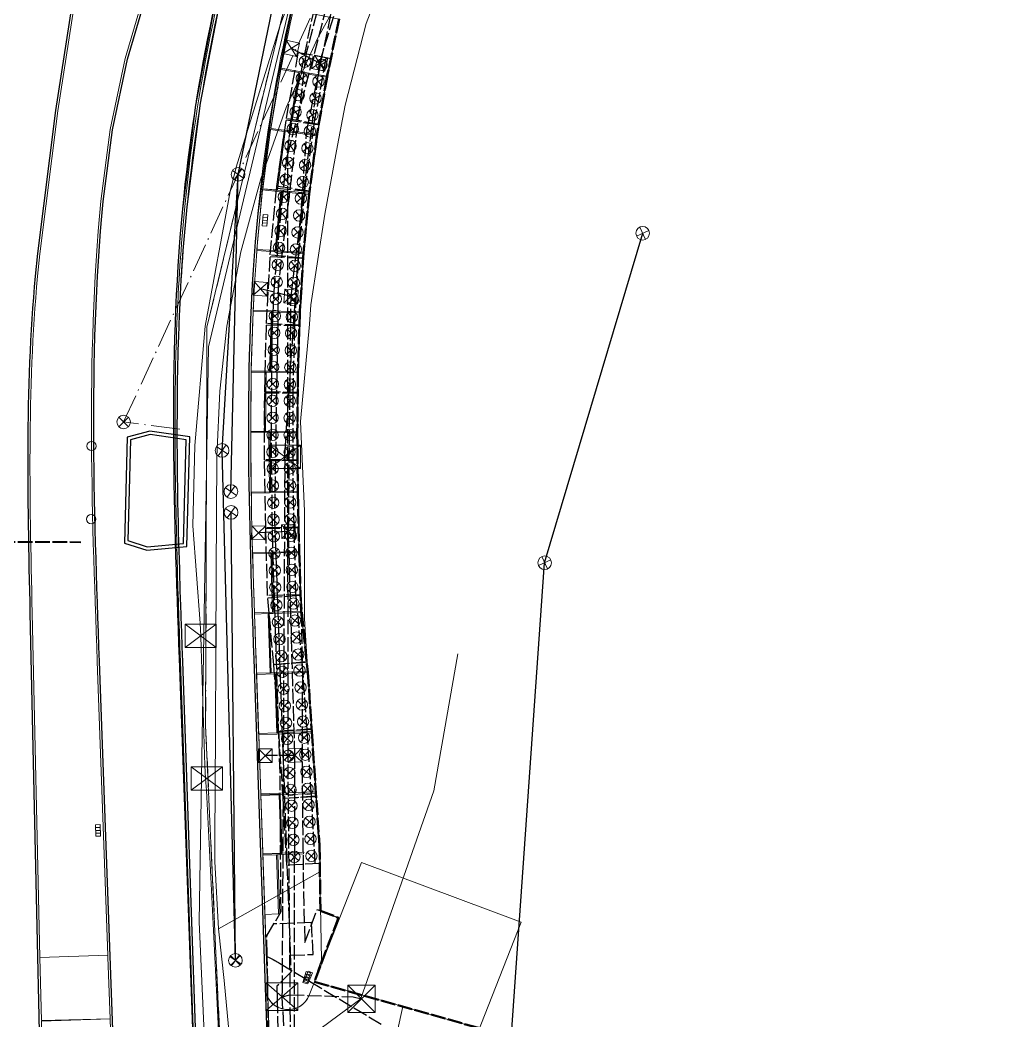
# Model space of a CAD drawing. Header units: metres. Extents: x 105014 to 106600, y 111320 to 118425.
# Drawn here: x 105410.3 to 105496.1, y 113299.2 to 113387.1 of the extents above; entities that cross this region are included whole.
import ezdxf

# ---------------------------------------------------------------- set-up
doc = ezdxf.new("R2010")
doc.units = ezdxf.units.M
doc.linetypes.add('DASHDOT', pattern=[3.556, 2.54, -0.508, 0, -0.508])
doc.linetypes.add('DASHED', pattern=[1.524, 1.27, -0.254])
for name, color, linetype, lineweight in [('00-BASE-LIMITE', 7, 'DASHED', 50), ('00-BASE-UE', 42, 'DASHED', 25), ('10-PAV-BOCACALLE', 9, 'CONTINUOUS', 13), ('10-PAV-CALZADA-BRT', 12, 'CONTINUOUS', 30), ('10-PAV-CALZADA-MIXTA', 8, 'CONTINUOUS', 30), ('10-PAV-SARDINEL', 252, 'CONTINUOUS', 13), ('20-EP-ZONA-DURA', 253, 'CONTINUOUS', 13), ('20-EP-ZONA-VERDE', 84, 'CONTINUOUS', 13), ('30-RED-ENEL-NODOS', 11, 'CONTINUOUS', 13), ('30-RED-ENEL-PROY', 1, 'DASHED', 25), ('30-RED-ETB-CAMARA', 151, 'CONTINUOUS', 13), ('30-RED-ETB-EXIST', 145, 'CONTINUOUS', 13), ('30-RED-ETB-PROY', 5, 'DASHED', 25), ('30-RED-MOVISTAR-PROY', 4, 'DASHED', 25), ('30-RED-VANTI-EXIST', 52, 'CONTINUOUS', 13), ('30-RED-VANTI-PROY', 2, 'DASHED', 25), ('30-RED-VANTI-RETIRO', 8, 'DASHDOT', 13), ('35-RH-ACUE-MATRIZ-PJ', 150, 'DASHED', 40), ('35-RH-ACUE-MENOR-EXIST', 151, 'CONTINUOUS', 13), ('35-RH-ACUE-MENOR-PROY', 5, 'DASHED', 25), ('35-RH-ACUE-NODOS', 5, 'CONTINUOUS', 13), ('35-RH-ACUE-PJ-POZOS', 30, 'CONTINUOUS', 30), ('35-RH-PLUV-COLECTOR', 96, 'CONTINUOUS', 30), ('35-RH-PLUV-NODOS', 94, 'CONTINUOUS', 13), ('35-RH-PLUV-RETIRO', 8, 'DASHDOT', 13), ('35-RH-SUDS-ZONAS', 92, 'CONTINUOUS', 20), ('50-EST-MURO-EJE', 32, 'DASHED', 25), ('50-EST-PILOTE', 33, 'CONTINUOUS', 18), ('60-PREDIAL-LOTE', 42, 'CONTINUOUS', 13)]:
    doc.layers.add(name, color=color, linetype=linetype, lineweight=lineweight)

# ---------------------------------------------------------------- blocks, each defined once
blk = doc.blocks.new('CAM_ETB_T_14')
for p, q in [((-1.39, -1.22), (1.39, 1.22)), ((-1.39, 1.22), (1.39, -1.22))]:
    blk.add_line(p, q)
blk.add_lwpolyline([(-1.39, -1.22), (1.39, -1.22), (1.39, 1.22), (-1.39, 1.22)], close=True)
blk = doc.blocks.new('CAM_ETB_T_13')
for p, q in [((-1.375, -1.025), (1.375, 1.025)), ((-1.375, 1.025), (1.375, -1.025))]:
    blk.add_line(p, q)
blk.add_lwpolyline([(-1.375, -1.025), (1.375, -1.025), (1.375, 1.025), (-1.375, 1.025)], close=True)
blk = doc.blocks.new('CAM_ETB_T_18A')
for p, q in [((-1.2, -1.2), (1.2, 1.2)), ((-1.2, 1.2), (1.2, -1.2))]:
    blk.add_line(p, q)
blk.add_lwpolyline([(-1.2, -1.2), (1.2, -1.2), (1.2, 1.2), (-1.2, 1.2)], close=True)
blk = doc.blocks.new('CAJA_ENEL')
for p, q in [((-0.6, -0.6), (0.6, 0.6)), ((-0.6, 0.6), (0.6, -0.6))]:
    blk.add_line(p, q)
blk.add_lwpolyline([(-0.6, -0.6), (0.6, -0.6), (0.6, 0.6), (-0.6, 0.6)], close=True)
blk = doc.blocks.new('NODO_ACUE')
blk.add_circle((0, 0), 0.4)
blk = doc.blocks.new('PILOTE')
for p, q in [((-0.35, -0.35), (0.35, 0.35)), ((-0.35, 0.35), (0.35, -0.35))]:
    blk.add_line(p, q)
blk.add_circle((0, 0), 0.5)
blk = doc.blocks.new('POZO_PLUV')
for p, q in [((-0.42, -0.42), (0.42, 0.42)), ((-0.42, 0.42), (0.42, -0.42))]:
    blk.add_line(p, q)
blk.add_circle((0, 0), 0.6)
blk = doc.blocks.new('SUMIDERO')
for p, q in [((-0.25, -0.2), (-0.25, 0.2)), ((0, -0.2), (0, 0.2)), ((0.25, -0.2), (0.25, 0.2))]:
    blk.add_line(p, q)
blk.add_lwpolyline([(-0.5, -0.2), (0.5, -0.2), (0.5, 0.2), (-0.5, 0.2)], close=True)

msp = doc.modelspace()

# ---------------------------------------------------------------- linework, layer by layer
at = {"layer": '00-BASE-LIMITE'}
msp.add_lwpolyline([(105438.3347, 113387.2307), (105437.2629, 113382.1365), (105436.3827, 113377.0045), (105435.6929, 113371.8445), (105435.1975, 113366.6517), (105434.8763, 113361.4349), (105434.7045, 113356.1671), (105434.6573, 113350.9199), (105434.7061, 113345.6757), (105434.8257, 113340.3879), (105434.9893, 113335.1105), (105435.5917, 113329.8287), (105435.9207, 113324.6131), (105436.6027, 113314.6123), (105436.6949, 113308.8569), (105438.2693, 113308.2389), (105436.1613, 113302.6059), (105450.6775, 113298.5287)], dxfattribs=at)
at = {"layer": '00-BASE-UE'}
msp.add_lwpolyline([(105438.3347, 113387.2307), (105437.2629, 113382.1365), (105436.3827, 113377.0045), (105435.6929, 113371.8445), (105435.1975, 113366.6517), (105434.8763, 113361.4349), (105434.7045, 113356.1671), (105434.6573, 113350.9199), (105434.7061, 113345.6757), (105434.8257, 113340.3879), (105434.9893, 113335.1105), (105435.1031, 113329.5983), (105435.0707, 113321.3447), (105435.1759, 113312.0611), (105435.3085, 113306.0537), (105436.4077, 113308.9653), (105438.2693, 113308.2389), (105436.1613, 113302.6059), (105450.6775, 113298.5287)], dxfattribs=at)
at = {"layer": '10-PAV-BOCACALLE'}
msp.add_lwpolyline([(105432.3793, 113286.6004), (105431.8383, 113302.09), (105431.8792, 113301.7514), (105431.977, 113301.4247), (105432.129, 113301.1194), (105432.3306, 113300.8444), (105432.5759, 113300.6075), (105432.858, 113300.4159), (105433.1685, 113300.2749), (105433.4985, 113300.1887), (105433.8383, 113300.1598), (105434.178, 113300.1891), (105434.5079, 113300.2757), (105434.8182, 113300.4171), (105435.1, 113300.6091), (105435.3451, 113300.8463), (105435.5464, 113301.1216), (105435.6979, 113301.4271), (105436.1618, 113302.6058), (105440.2913, 113313.0925), (105454.3419, 113307.8347), (105447.0291, 113289.2625)], dxfattribs=at)
at = {"layer": '10-PAV-CALZADA-BRT'}
for points in [[(105415.3307, 113391.6595), (105413.413, 113379.1583), (105411.8217, 113366.6113), (105411.6197, 113364.6173), (105411.5351, 113363.6725), (105411.4577, 113362.7327), (105411.3869, 113361.7917), (105411.3223, 113360.8493), (105411.2637, 113359.9055), (105411.2111, 113358.9607), (105411.1641, 113358.0147), (105411.1225, 113357.0677), (105411.0859, 113356.1195), (105411.0545, 113355.1703), (105411.0279, 113354.2203), (105411.0057, 113353.2691), (105410.9879, 113352.3171), (105410.9743, 113351.3641), (105410.9645, 113350.4103), (105410.9583, 113349.4557), (105410.9555, 113348.5001), (105410.9559, 113347.5437), (105410.9595, 113346.5865), (105410.9657, 113345.6285), (105410.9745, 113344.6695), (105410.9855, 113343.7099), (105410.9987, 113342.7493), (105411.0137, 113341.7881), (105411.0305, 113340.8259), (105411.0485, 113339.8629), (105411.0677, 113338.9009), (105411.0879, 113337.9359), (105411.1089, 113336.9701), (105411.1301, 113336.0033), (105411.1517, 113335.0359), (105411.9171, 113300.8776), (105411.9769, 113298.2049)], [(105418.4393, 113298.3827), (105417.2687, 113330.7633), (105417.2223, 113332.0529), (105417.1761, 113333.3433), (105417.1305, 113334.6347), (105417.0859, 113335.9291), (105417.0427, 113337.2231), (105417.0013, 113338.5179), (105416.9619, 113339.8139), (105416.9251, 113341.1109), (105416.8909, 113342.4089), (105416.8601, 113343.7079), (105416.8327, 113345.0081), (105416.8093, 113346.3091), (105416.7901, 113347.6113), (105416.7755, 113348.9145), (105416.7659, 113350.2187), (105416.7617, 113351.5239), (105416.7633, 113352.8301), (105416.7709, 113354.1371), (105416.7849, 113355.4451), (105416.8057, 113356.7539), (105416.8337, 113358.0635), (105416.8695, 113359.3741), (105416.9129, 113360.6853), (105416.9647, 113361.9969), (105417.0253, 113363.3095), (105417.0947, 113364.6223), (105417.1737, 113365.9357), (105417.2625, 113367.2493), (105417.3613, 113368.5633), (105417.4707, 113369.8773), (105417.5901, 113371.1839), (105418.4126, 113377.4776), (105419.7195, 113383.6888), (105421.5029, 113389.7804)], [(105427.4412, 113388.6845), (105425.7193, 113379.6526), (105424.5597, 113370.5315), (105424.4441, 113369.2681), (105424.3395, 113368.0105), (105424.2447, 113366.7511), (105424.1595, 113365.4899), (105424.0837, 113364.2273), (105424.0167, 113362.9631), (105423.9585, 113361.6977), (105423.9083, 113360.4309), (105423.8663, 113359.1629), (105423.8317, 113357.8937), (105423.8045, 113356.6233), (105423.7843, 113355.3517), (105423.7707, 113354.0793), (105423.7633, 113352.8057), (105423.7617, 113351.5311), (105423.7659, 113350.2557), (105423.7753, 113348.9793), (105423.7895, 113347.7021), (105423.8083, 113346.4239), (105423.8315, 113345.1447), (105423.8583, 113343.8647), (105423.8887, 113342.5839), (105423.9225, 113341.3021), (105423.9589, 113340.0195), (105423.9979, 113338.7361), (105424.0389, 113337.4517), (105424.0817, 113336.1663), (105424.1261, 113334.8815), (105424.1715, 113333.5939), (105424.2177, 113332.3055), (105424.2643, 113331.0161), (105425.4689, 113297.6943)]]:
    msp.add_lwpolyline(points, dxfattribs=at)
at = {"layer": '10-PAV-CALZADA-MIXTA'}
for points in [[(105434.4748, 113389.5953), (105432.4947, 113379.9108), (105431.1849, 113370.1131), (105431.0673, 113368.8677), (105430.9611, 113367.6331), (105430.8647, 113366.3959), (105430.7777, 113365.1565), (105430.6999, 113363.9145), (105430.6311, 113362.6703), (105430.5707, 113361.4239), (105430.5185, 113360.1755), (105430.4743, 113358.9249), (105430.4377, 113357.6725), (105430.4083, 113356.4181), (105430.3859, 113355.1617), (105430.3701, 113353.9035), (105430.3605, 113352.6437), (105430.3569, 113351.3819), (105430.3589, 113350.1185), (105430.3661, 113348.8533), (105430.3785, 113347.5865), (105430.3951, 113346.3179), (105430.4161, 113345.0477), (105430.4411, 113343.7759), (105430.4697, 113342.5023), (105430.5013, 113341.2271), (105430.5359, 113339.9503), (105430.5731, 113338.6719), (105430.6125, 113337.3917), (105430.6537, 113336.1097), (105430.6963, 113334.8289), (105430.7399, 113333.5427), (105430.7845, 113332.2549), (105430.8295, 113330.9657), (105431.3339, 113316.5282), (105431.8383, 113302.09), (105432.3793, 113286.6004)], [(105425.7376, 113297.704), (105424.5833, 113330.7475), (105424.5387, 113332.0369), (105424.4942, 113333.3265), (105424.4506, 113334.6161), (105424.4074, 113335.9057), (105424.4017, 113336.0777), (105424.3657, 113337.1955), (105424.3261, 113338.4851), (105424.3183, 113338.7431), (105424.2888, 113339.7749), (105424.254, 113341.0647), (105424.222, 113342.3547), (105424.2026, 113343.1859), (105424.1928, 113343.6447), (105424.1674, 113344.9347), (105424.1462, 113346.2249), (105424.1387, 113346.7409), (105424.129, 113347.5151), (105424.1166, 113348.8053), (105424.1094, 113350.0957), (105424.1072, 113351.0075), (105424.1072, 113351.3859), (105424.1108, 113352.6763), (105424.1206, 113353.9665), (105424.1296, 113354.7407), (105424.1369, 113355.2567), (105424.16, 113356.5469), (105424.1904, 113357.8369), (105424.2216, 113358.9301), (105424.2278, 113359.1267), (105424.2731, 113360.4161), (105424.3272, 113361.7053), (105424.3765, 113362.7365), (105424.3897, 113362.9941), (105424.461, 113364.2825), (105424.5419, 113365.5702), (105424.6316, 113366.8575), (105424.6331, 113366.8765), (105424.732, 113368.1439), (105424.8426, 113369.4295), (105424.9637, 113370.7141), (105426.1435, 113379.8097), (105427.8771, 113388.8162)]]:
    msp.add_lwpolyline(points, dxfattribs=at)
at = {"layer": '10-PAV-SARDINEL'}
for points in [[(105427.4492, 113387.8047), (105427.224, 113386.7478), (105427.0064, 113385.6893), (105426.7964, 113384.6292), (105426.594, 113383.5677), (105426.3993, 113382.5045), (105426.2123, 113381.4404), (105426.0329, 113380.3748), (105425.8612, 113379.3079), (105425.6972, 113378.2397), (105425.5408, 113377.1705), (105425.3922, 113376.1001), (105425.2512, 113375.0287), (105425.118, 113373.9563), (105424.9925, 113372.883), (105424.8747, 113371.8088), (105424.7647, 113370.7339), (105424.7027, 113370.0907), (105424.6434, 113369.4475), (105424.5867, 113368.804), (105424.5327, 113368.1603), (105424.4819, 113367.5259), (105424.4337, 113366.8919), (105424.4322, 113366.8725), (105424.3861, 113366.2279), (105424.3424, 113365.5834), (105424.3007, 113364.939), (105424.2614, 113364.2943), (105424.2245, 113363.6495), (105424.19, 113363.0046), (105424.1768, 113362.7464), (105424.1274, 113361.7145), (105424.0993, 113361.0692), (105424.0733, 113360.4239), (105424.0495, 113359.7785), (105424.0279, 113359.1332), (105424.0217, 113358.9361), (105423.9905, 113357.8421), (105423.9601, 113356.5511), (105423.9369, 113355.2599), (105423.9296, 113354.7433), (105423.9206, 113353.9684), (105423.9108, 113352.6774), (105423.9072, 113351.3862), (105423.9072, 113351.0073), (105423.9094, 113350.0949), (105423.9166, 113348.8038), (105423.929, 113347.5129), (105423.9387, 113346.7382), (105423.9462, 113346.2218), (105423.9674, 113344.9311), (105423.9928, 113343.6406), (105424.0027, 113343.1814), (105424.0221, 113342.3499), (105424.0541, 113341.0595), (105424.0889, 113339.7694), (105424.1184, 113338.7373), (105424.1262, 113338.4791), (105424.1658, 113337.1893), (105424.2018, 113336.0712), (105424.2075, 113335.8991), (105424.2507, 113334.6094), (105424.2943, 113333.3197), (105424.3388, 113332.03), (105424.3834, 113330.7406), (105425.5358, 113297.7511)], [(105425.5358, 113297.7511), (105424.3834, 113330.7406), (105424.3388, 113332.03), (105424.2943, 113333.3197), (105424.2507, 113334.6094), (105424.2075, 113335.8991), (105424.2018, 113336.0712), (105424.1658, 113337.1893), (105424.1262, 113338.4791), (105424.1184, 113338.7373), (105424.0889, 113339.7694), (105424.0541, 113341.0595), (105424.0221, 113342.3499), (105424.0027, 113343.1814), (105423.9928, 113343.6406), (105423.9674, 113344.9311), (105423.9462, 113346.2218), (105423.9387, 113346.7382), (105423.929, 113347.5129), (105423.9166, 113348.8038), (105423.9094, 113350.0949), (105423.9072, 113351.0073), (105423.9072, 113351.3862), (105423.9108, 113352.6774), (105423.9206, 113353.9684), (105423.9296, 113354.7433), (105423.9369, 113355.2599), (105423.9601, 113356.5511), (105423.9905, 113357.8421), (105424.0217, 113358.9361), (105424.0279, 113359.1332), (105424.0495, 113359.7785), (105424.0733, 113360.4239), (105424.0993, 113361.0692), (105424.1274, 113361.7145), (105424.1768, 113362.7464), (105424.19, 113363.0046), (105424.2245, 113363.6495), (105424.2614, 113364.2943), (105424.3007, 113364.939), (105424.3424, 113365.5834), (105424.3861, 113366.2279), (105424.4322, 113366.8725), (105424.4337, 113366.8919), (105424.4819, 113367.5259), (105424.5327, 113368.1603), (105424.5867, 113368.804), (105424.6434, 113369.4475), (105424.7027, 113370.0907), (105424.7647, 113370.7339), (105424.8747, 113371.8088), (105424.9925, 113372.883), (105425.118, 113373.9563), (105425.2512, 113375.0287), (105425.3922, 113376.1001), (105425.5408, 113377.1705), (105425.6972, 113378.2397), (105425.8612, 113379.3079), (105426.0329, 113380.3748), (105426.2123, 113381.4404), (105426.3993, 113382.5045), (105426.594, 113383.5677), (105426.7964, 113384.6292), (105427.0064, 113385.6893), (105427.224, 113386.7478), (105427.4492, 113387.8047)], [(105432.3793, 113286.6004), (105431.8383, 113302.09), (105431.3339, 113316.5282), (105430.8295, 113330.9657), (105430.7845, 113332.2549), (105430.7399, 113333.5427), (105430.6963, 113334.8289), (105430.6537, 113336.1097), (105430.6125, 113337.3917), (105430.5731, 113338.6719), (105430.5359, 113339.9503), (105430.5013, 113341.2271), (105430.4697, 113342.5023), (105430.4411, 113343.7759), (105430.4161, 113345.0477), (105430.3951, 113346.3179), (105430.3785, 113347.5865), (105430.3661, 113348.8533), (105430.3589, 113350.1185), (105430.3569, 113351.3819), (105430.3605, 113352.6437), (105430.3701, 113353.9035), (105430.3859, 113355.1617), (105430.4083, 113356.4181), (105430.4377, 113357.6725), (105430.4743, 113358.9249), (105430.5185, 113360.1755), (105430.5707, 113361.4239), (105430.6311, 113362.6703), (105430.6999, 113363.9145), (105430.7777, 113365.1565), (105430.8647, 113366.3959), (105430.9611, 113367.6331), (105431.0673, 113368.8677), (105431.1849, 113370.1131), (105431.293, 113371.1669), (105431.4088, 113372.2198), (105431.5324, 113373.2719), (105431.6637, 113374.323), (105431.8028, 113375.3731), (105431.9496, 113376.4222), (105432.1041, 113377.4702), (105432.2664, 113378.517), (105432.4363, 113379.5626), (105432.614, 113380.6069), (105432.7994, 113381.6498), (105432.9924, 113382.6914), (105433.1931, 113383.7315), (105433.4015, 113384.7701), (105433.6175, 113385.8071), (105433.8411, 113386.8426), (105434.0724, 113387.8763)], [(105434.2675, 113387.8319), (105434.0365, 113386.7996), (105433.8132, 113385.7657), (105433.5975, 113384.7301), (105433.3894, 113383.6929), (105433.189, 113382.6542), (105432.9962, 113381.6141), (105432.8111, 113380.5726), (105432.6337, 113379.5298), (105432.4639, 113378.4857), (105432.3019, 113377.4403), (105432.1476, 113376.3938), (105432.0009, 113375.3456), (105431.8621, 113374.2975), (105431.7309, 113373.2479), (105431.6075, 113372.1973), (105431.4919, 113371.1458), (105431.384, 113370.0935), (105431.2665, 113368.8498), (105431.1605, 113367.6168), (105431.0642, 113366.3812), (105430.9773, 113365.1433), (105430.8996, 113363.9028), (105430.8309, 113362.66), (105430.7705, 113361.4149), (105430.7184, 113360.1678), (105430.6742, 113358.9185), (105430.6376, 113357.6673), (105430.6083, 113356.414), (105430.5859, 113355.1587), (105430.5701, 113353.9015), (105430.5605, 113352.6427), (105430.5569, 113351.3816), (105430.5589, 113350.1192), (105430.5661, 113348.8549), (105430.5785, 113347.5888), (105430.5951, 113346.3209), (105430.6161, 113345.0513), (105430.6411, 113343.7801), (105430.6696, 113342.5071), (105430.7012, 113341.2323), (105430.7358, 113339.9559), (105430.773, 113338.6779), (105430.8124, 113337.398), (105430.8536, 113336.1162), (105430.8962, 113334.8356), (105430.9398, 113333.5496), (105430.9844, 113332.2619), (105431.0294, 113330.9727), (105431.5338, 113316.5352), (105432.0382, 113302.097), (105432.5792, 113286.6074)], [(105425.4684, 113297.7073), (105424.2643, 113331.0161), (105424.2177, 113332.3055), (105424.1715, 113333.5939), (105424.1261, 113334.8815), (105424.0817, 113336.1663), (105424.0389, 113337.4517), (105423.9979, 113338.7361), (105423.9589, 113340.0195), (105423.9225, 113341.3021), (105423.8887, 113342.5839), (105423.8583, 113343.8647), (105423.8315, 113345.1447), (105423.8083, 113346.4239), (105423.7895, 113347.7021), (105423.7753, 113348.9793), (105423.7659, 113350.2557), (105423.7617, 113351.5311), (105423.7633, 113352.8057), (105423.7707, 113354.0793), (105423.7843, 113355.3517), (105423.8045, 113356.6233), (105423.8317, 113357.8937), (105423.8663, 113359.1629), (105423.9083, 113360.4309), (105423.9585, 113361.6977), (105424.0167, 113362.9631), (105424.0837, 113364.2273), (105424.1595, 113365.4899), (105424.2447, 113366.7511), (105424.3395, 113368.0105), (105424.4441, 113369.2681), (105424.5597, 113370.5315), (105424.6668, 113371.6081), (105424.7817, 113372.6838), (105424.9044, 113373.7587), (105425.035, 113374.8327), (105425.1734, 113375.9057), (105425.3196, 113376.9776), (105425.4737, 113378.0485), (105425.6355, 113379.1182), (105425.8051, 113380.1867), (105425.9825, 113381.254), (105426.1676, 113382.3199), (105426.3605, 113383.3844), (105426.5612, 113384.4475), (105426.7696, 113385.5091), (105426.9857, 113386.5692), (105427.2096, 113387.6277)], [(105427.6446, 113387.7623), (105427.4197, 113386.7068), (105427.2024, 113385.6497), (105426.9927, 113384.5911), (105426.7906, 113383.5309), (105426.5962, 113382.4694), (105426.4094, 113381.4065), (105426.2302, 113380.3423), (105426.0588, 113379.2768), (105425.8949, 113378.2101), (105425.7388, 113377.1422), (105425.5904, 113376.0733), (105425.4496, 113375.0033), (105425.3166, 113373.9324), (105425.1912, 113372.8605), (105425.0736, 113371.7877), (105424.9637, 113370.7141), (105424.9018, 113370.0719), (105424.8426, 113369.4295), (105424.786, 113368.7868), (105424.732, 113368.1439), (105424.6812, 113367.5103), (105424.6331, 113366.8765), (105424.6316, 113366.8575), (105424.5856, 113366.2139), (105424.5419, 113365.5702), (105424.5003, 113364.9264), (105424.461, 113364.2825), (105424.4242, 113363.6384), (105424.3897, 113362.9941), (105424.3765, 113362.7365), (105424.3272, 113361.7053), (105424.2991, 113361.0607), (105424.2731, 113360.4161), (105424.2494, 113359.7714), (105424.2278, 113359.1267), (105424.2216, 113358.9301), (105424.1904, 113357.8369), (105424.16, 113356.5469), (105424.1369, 113355.2567), (105424.1296, 113354.7407), (105424.1206, 113353.9665), (105424.1108, 113352.6763), (105424.1072, 113351.3859), (105424.1072, 113351.0075), (105424.1094, 113350.0957), (105424.1166, 113348.8053), (105424.129, 113347.5151), (105424.1387, 113346.7409), (105424.1462, 113346.2249), (105424.1674, 113344.9347), (105424.1928, 113343.6447), (105424.2026, 113343.1859), (105424.222, 113342.3547), (105424.254, 113341.0647), (105424.2888, 113339.7749), (105424.3183, 113338.7431), (105424.3261, 113338.4851), (105424.3657, 113337.1955), (105424.4017, 113336.0777), (105424.4074, 113335.9057), (105424.4506, 113334.6161), (105424.4942, 113333.3265), (105424.5387, 113332.0369), (105424.5833, 113330.7475), (105425.7376, 113297.704)]]:
    msp.add_lwpolyline(points, dxfattribs=at)
at = {"layer": '20-EP-ZONA-DURA'}
for points in [[(105438.3244, 113387.1817), (105437.2629, 113382.1365), (105437.2713, 113382.1857), (105434.8087, 113382.6081), (105433.2323, 113382.8786), (105433.3894, 113383.6929), (105433.5975, 113384.7301), (105433.8132, 113385.7657), (105434.0365, 113386.7996), (105434.2675, 113387.8319), (105434.312, 113388.0252), (105435.8793, 113387.6957), (105438.3244, 113387.1817)], [(105437.2544, 113382.0871), (105436.3912, 113377.0539), (105434.0114, 113377.3716), (105434.8899, 113382.4927), (105437.2544, 113382.0871)], [(105436.3761, 113376.955), (105435.6929, 113371.8445), (105435.6977, 113371.8943), (105433.2103, 113372.1319), (105432.9121, 113372.1603), (105433.6011, 113377.3255), (105433.8985, 113377.2859), (105436.3761, 113376.955)], [(105435.6881, 113371.7947), (105435.2023, 113366.7016), (105432.8058, 113366.8494), (105433.2999, 113372.0228), (105435.6881, 113371.7947)], [(105435.1944, 113366.6019), (105434.8793, 113361.4846), (105432.3797, 113361.5665), (105430.7798, 113361.6189), (105430.8309, 113362.66), (105430.8996, 113363.9028), (105430.9773, 113365.1433), (105431.0642, 113366.3812), (105431.1011, 113366.8543), (105432.6997, 113366.7557), (105435.1944, 113366.6019)], [(105434.8747, 113361.3849), (105434.7052, 113356.1877), (105432.3059, 113356.2662), (105432.4759, 113361.4633), (105434.8747, 113361.3849)], [(105434.7043, 113356.1467), (105434.6575, 113350.9469), (105432.1575, 113350.9699), (105431.8577, 113350.9671), (105431.9051, 113356.1722), (105432.2051, 113356.1695), (105434.7043, 113356.1467)], [(105434.7057, 113345.7257), (105432.3061, 113345.6713), (105432.2581, 113350.8708), (105434.6575, 113350.8929), (105434.7057, 113345.7257)], [(105432.3253, 113340.3715), (105430.7257, 113340.3219), (105430.7012, 113341.2323), (105430.6696, 113342.5071), (105430.6411, 113343.7801), (105430.6161, 113345.0513), (105430.6083, 113345.5335), (105432.2085, 113345.5695), (105434.7072, 113345.6257), (105434.8248, 113340.4269), (105432.3253, 113340.3715)], [(105434.9878, 113335.1603), (105432.5889, 113335.0774), (105432.4279, 113340.2745), (105434.8269, 113340.3489), (105434.9878, 113335.1603)], [(105432.6721, 113329.7773), (105432.3723, 113329.7668), (105432.1927, 113334.9637), (105432.4925, 113334.9741), (105434.9911, 113335.0605), (105434.9893, 113335.1105), (105435.586, 113329.878), (105432.6721, 113329.7773)], [(105435.9225, 113324.5875), (105432.9567, 113324.4835), (105432.7751, 113329.6808), (105435.5948, 113329.7793), (105435.9207, 113324.6131), (105435.9225, 113324.5875)], [(105433.0423, 113319.1837), (105431.4431, 113319.1277), (105431.2617, 113324.3239), (105432.8607, 113324.3799), (105435.9293, 113324.4871), (105436.2833, 113319.2968), (105433.0423, 113319.1837)], [(105436.6027, 113314.6123), (105436.6949, 113308.8569), (105438.2693, 113308.2389), (105436.1613, 113302.6059), (105435.6979, 113301.4271), (105435.5544, 113301.135), (105435.3654, 113300.87), (105435.1359, 113300.6392), (105434.872, 113300.4487), (105434.5807, 113300.3035), (105434.2697, 113300.2075), (105433.9473, 113300.1632), (105433.622, 113300.1719), (105433.3023, 113300.2332), (105432.9968, 113300.3455), (105432.7136, 113300.5059), (105432.4602, 113300.7101), (105432.2433, 113300.9527), (105432.0686, 113301.2273), (105432.0382, 113302.097), (105431.8133, 113308.5343), (105433.0126, 113308.5761), (105433.1125, 113308.5797), (105432.9309, 113313.7765), (105433.2307, 113313.7869), (105435.2147, 113313.8563), (105435.2173, 113313.9903), (105433.3255, 113313.9241), (105433.1466, 113319.0443), (105436.2929, 113319.1557), (105436.6027, 113314.6123)], [(105412.0307, 113304.7351), (105418.0017, 113304.9509), (105418.0081, 113304.7749), (105418.2039, 113299.3573), (105412.1543, 113299.2166), (105412.0307, 113304.7351)]]:
    msp.add_lwpolyline(points, close=True, dxfattribs=at)
at = {"layer": '20-EP-ZONA-VERDE'}
msp.add_lwpolyline([(105421.3135, 113389.8439), (105419.5257, 113383.7376), (105418.2157, 113377.5113), (105417.3911, 113371.2021), (105417.2715, 113369.8947), (105417.1619, 113368.5791), (105417.0629, 113367.2635), (105416.9741, 113365.9485), (105416.8951, 113364.6337), (105416.8255, 113363.3193), (105416.7649, 113362.0057), (105416.7131, 113360.6925), (105416.6695, 113359.3801), (105416.6339, 113358.0685), (105416.6059, 113356.7577), (105416.5849, 113355.4477), (105416.5709, 113354.1387), (105416.5633, 113352.8307), (105416.5617, 113351.5237), (105416.5659, 113350.2177), (105416.5755, 113348.9127), (105416.5901, 113347.6087), (105416.6093, 113346.3059), (105416.6327, 113345.0041), (105416.6601, 113343.7035), (105416.6911, 113342.4039), (105416.7251, 113341.1053), (105416.7619, 113339.8081), (105416.8013, 113338.5117), (105416.8427, 113337.2165), (105416.8859, 113335.9223), (105416.9305, 113334.6279), (105416.9761, 113333.3363), (105417.0223, 113332.0457), (105417.0689, 113330.7561), (105418.0019, 113304.9509), (105412.0307, 113304.7351), (105411.3517, 113335.0405), (105411.3301, 113336.0079), (105411.3087, 113336.9745), (105411.2879, 113337.9401), (105411.2677, 113338.9051), (105411.2485, 113339.8669), (105411.2303, 113340.8295), (105411.2137, 113341.7913), (105411.1987, 113342.7523), (105411.1855, 113343.7123), (105411.1745, 113344.6717), (105411.1657, 113345.6299), (105411.1595, 113346.5875), (105411.1559, 113347.5441), (105411.1555, 113348.4999), (105411.1583, 113349.4547), (105411.1645, 113350.4087), (105411.1743, 113351.3617), (105411.1879, 113352.3139), (105411.2057, 113353.2649), (105411.2279, 113354.2151), (105411.2545, 113355.1643), (105411.2859, 113356.1123), (105411.3223, 113357.0595), (105411.3639, 113358.0053), (105411.4109, 113358.9501), (105411.4635, 113359.8937), (105411.5219, 113360.8361), (105411.5863, 113361.7773), (105411.6571, 113362.7171), (105411.7343, 113363.6553), (105411.8187, 113364.5991), (105412.0203, 113366.5891), (105413.6111, 113379.1306), (105415.5281, 113391.6265)], dxfattribs=at)
for points in [[(105434.7915, 113382.5096), (105433.9122, 113377.3846), (105432.325, 113377.5968), (105433.2129, 113382.7805), (105434.7915, 113382.5096)], [(105434.8087, 113382.6081), (105437.2713, 113382.1857), (105437.2545, 113382.0871), (105434.8899, 113382.4927), (105434.7915, 113382.5096), (105433.2129, 113382.7805), (105433.2297, 113382.8791), (105434.8087, 113382.6081)], [(105434.8899, 113382.4927), (105434.0114, 113377.3716), (105433.9122, 113377.3846), (105434.7915, 113382.5096), (105434.8899, 113382.4927)], [(105433.5021, 113377.3387), (105432.8119, 113372.1699), (105431.6155, 113372.2843), (105432.3105, 113377.4977), (105433.5021, 113377.3387)], [(105433.9122, 113377.3846), (105434.0107, 113377.3677), (105434.0114, 113377.3716), (105436.3903, 113377.0541), (105436.3751, 113376.9551), (105433.8985, 113377.2859), (105433.6011, 113377.3255), (105433.5021, 113377.3387), (105432.3105, 113377.4977), (105432.325, 113377.5968), (105433.9122, 113377.3846)], [(105433.6011, 113377.3255), (105432.9121, 113372.1603), (105432.8119, 113372.1699), (105433.5021, 113377.3387), (105433.6011, 113377.3255)], [(105434.0114, 113377.3716), (105434.0107, 113377.3677), (105433.9122, 113377.3846), (105434.0114, 113377.3716)], [(105433.2006, 113372.0323), (105432.706, 113366.8558), (105431.1087, 113366.9541), (105431.6061, 113372.1847), (105433.2006, 113372.0323)], [(105432.8119, 113372.1699), (105432.9121, 113372.1603), (105433.2103, 113372.1319), (105435.6977, 113371.8943), (105435.6881, 113371.7947), (105433.2999, 113372.0228), (105433.2006, 113372.0323), (105431.6061, 113372.1847), (105431.6155, 113372.2843), (105432.8119, 113372.1699)], [(105433.2999, 113372.0228), (105432.8058, 113366.8494), (105432.706, 113366.8558), (105433.2006, 113372.0323), (105433.2999, 113372.0228)], [(105431.1087, 113366.9541), (105432.706, 113366.8558), (105432.8055, 113366.8465), (105432.8058, 113366.8494), (105435.2015, 113366.7017), (105435.1937, 113366.6019), (105432.6997, 113366.7557), (105431.0917, 113366.8549), (105431.0979, 113366.9547), (105431.1087, 113366.9541)], [(105432.8058, 113366.8494), (105432.8055, 113366.8465), (105432.706, 113366.8558), (105432.8058, 113366.8494)], [(105432.376, 113361.4665), (105432.2062, 113356.2693), (105430.6051, 113356.2841), (105430.7755, 113361.5189), (105432.376, 113361.4665)], [(105432.3797, 113361.5665), (105434.8787, 113361.4847), (105434.8739, 113361.3849), (105432.4759, 113361.4633), (105432.376, 113361.4665), (105430.7755, 113361.5189), (105430.7787, 113361.6189), (105432.3797, 113361.5665)], [(105432.4759, 113361.4633), (105432.3059, 113356.2662), (105432.2062, 113356.2693), (105432.376, 113361.4665), (105432.4759, 113361.4633)], [(105431.8051, 113356.1731), (105431.7577, 113350.9662), (105430.5569, 113350.9551), (105430.6043, 113356.1841), (105431.8051, 113356.1731)], [(105432.2062, 113356.2693), (105432.3059, 113356.2662), (105434.7049, 113356.1877), (105434.7043, 113356.1467), (105432.2051, 113356.1695), (105431.9051, 113356.1722), (105431.8051, 113356.1731), (105430.6043, 113356.1841), (105430.6051, 113356.2841), (105432.2062, 113356.2693)], [(105431.9051, 113356.1722), (105431.8577, 113350.9671), (105431.7577, 113350.9662), (105431.8051, 113356.1731), (105431.9051, 113356.1722)], [(105434.6567, 113350.9469), (105434.6577, 113350.8929), (105432.2581, 113350.8708), (105432.1582, 113350.8699), (105430.5577, 113350.8551), (105430.5569, 113350.9551), (105431.7577, 113350.9662), (105431.8577, 113350.9671), (105432.1575, 113350.9699), (105434.6567, 113350.9469)], [(105432.2062, 113345.67), (105430.6062, 113345.6335), (105430.5577, 113350.8551), (105432.1582, 113350.8699), (105432.2062, 113345.67)], [(105432.3061, 113345.6713), (105432.2062, 113345.67), (105432.1582, 113350.8699), (105432.2581, 113350.8708), (105432.3061, 113345.6713)], [(105434.7073, 113345.6257), (105432.2085, 113345.5695), (105430.6083, 113345.5335), (105430.6062, 113345.6335), (105432.2062, 113345.67), (105432.3061, 113345.6713), (105434.7051, 113345.7257), (105434.7073, 113345.6257)], [(105434.8267, 113340.3489), (105432.4279, 113340.2745), (105432.328, 113340.2715), (105430.7287, 113340.2219), (105430.7257, 113340.3219), (105432.3253, 113340.3715), (105434.8247, 113340.4269), (105434.8267, 113340.3489)], [(105432.4892, 113335.0741), (105430.89, 113335.0187), (105430.7287, 113340.2219), (105432.328, 113340.2715), (105432.4892, 113335.0741)], [(105432.5889, 113335.0774), (105432.4892, 113335.0741), (105432.328, 113340.2715), (105432.4279, 113340.2745), (105432.5889, 113335.0774)], [(105434.9911, 113335.0605), (105432.4925, 113334.9741), (105432.1927, 113334.9637), (105432.0927, 113334.9603), (105430.8933, 113334.9189), (105430.89, 113335.0187), (105432.4892, 113335.0741), (105432.5889, 113335.0774), (105434.9875, 113335.1603), (105434.9911, 113335.0605)], [(105432.2724, 113329.7633), (105431.0731, 113329.7213), (105430.8933, 113334.9189), (105432.0927, 113334.9603), (105432.2724, 113329.7633)], [(105432.3723, 113329.7668), (105432.2724, 113329.7633), (105432.0927, 113334.9603), (105432.1927, 113334.9637), (105432.3723, 113329.7668)], [(105435.5947, 113329.7793), (105432.7751, 113329.6808), (105432.6753, 113329.6773), (105431.0765, 113329.6213), (105431.0731, 113329.7213), (105432.2724, 113329.7633), (105432.3723, 113329.7668), (105432.6721, 113329.7773), (105435.5885, 113329.8781), (105435.5947, 113329.7793)], [(105432.8569, 113324.4801), (105431.2581, 113324.4239), (105431.0765, 113329.6213), (105432.6753, 113329.6773), (105432.8569, 113324.4801)], [(105432.9567, 113324.4835), (105432.8569, 113324.4801), (105432.6753, 113329.6773), (105432.7751, 113329.6808), (105432.9567, 113324.4835)], [(105435.9293, 113324.4871), (105432.8607, 113324.3799), (105431.2617, 113324.3239), (105431.2581, 113324.4239), (105432.8569, 113324.4801), (105432.9567, 113324.4835), (105435.9225, 113324.5875), (105435.9293, 113324.4871)], [(105436.2929, 113319.1557), (105433.1466, 113319.0443), (105433.1451, 113319.0873), (105433.0453, 113319.0837), (105431.4467, 113319.0279), (105431.4482, 113318.9842), (105431.4451, 113318.9841), (105431.4431, 113319.1277), (105433.0423, 113319.1837), (105436.2865, 113319.2969), (105436.2929, 113319.1557)], [(105433.0468, 113319.0408), (105431.4482, 113318.9842), (105431.4467, 113319.0279), (105433.0453, 113319.0837), (105433.0468, 113319.0408)], [(105433.2255, 113313.9206), (105431.6266, 113313.8647), (105431.4482, 113318.9842), (105433.0468, 113319.0408), (105433.2255, 113313.9206)], [(105433.1466, 113319.0443), (105433.0468, 113319.0408), (105433.0453, 113319.0837), (105433.1451, 113319.0873), (105433.1466, 113319.0443)], [(105433.3255, 113313.9241), (105433.2255, 113313.9206), (105433.0468, 113319.0408), (105433.1466, 113319.0443), (105433.3255, 113313.9241)], [(105433.2269, 113313.8869), (105431.6279, 113313.8311), (105431.6266, 113313.8647), (105433.2255, 113313.9206), (105433.2269, 113313.8869)], [(105435.2147, 113313.8563), (105433.2307, 113313.7869), (105432.9309, 113313.7765), (105432.8309, 113313.7729), (105431.6317, 113313.7311), (105431.6279, 113313.8311), (105433.2269, 113313.8869), (105433.3267, 113313.8903), (105433.3255, 113313.9241), (105435.2173, 113313.9903), (105435.2147, 113313.8563)], [(105433.3267, 113313.8903), (105433.2269, 113313.8869), (105433.2255, 113313.9206), (105433.3255, 113313.9241), (105433.3267, 113313.8903)], [(105433.0126, 113308.5761), (105431.8133, 113308.5343), (105431.6317, 113313.7311), (105432.8309, 113313.7729), (105433.0126, 113308.5761)], [(105433.1125, 113308.5797), (105433.0126, 113308.5761), (105432.8309, 113313.7729), (105432.9309, 113313.7765), (105433.1125, 113308.5797)], [(105418.2395, 113298.3755), (105418.0231, 113297.7989), (105417.4615, 113297.5469), (105412.9981, 113297.4275), (105412.4256, 113297.6473), (105412.1769, 113298.2093), (105412.1561, 113299.1359), (105418.2041, 113299.3547), (105418.2395, 113298.3755)]]:
    msp.add_lwpolyline(points, close=True, dxfattribs=at)
at = {"layer": '30-RED-ENEL-PROY'}
for points in [[(105436.6199, 113383.3297), (105443.3749, 113405.9399)], [(105436.6199, 113383.3297), (105434.1315, 113384.6325)], [(105434.1083, 113362.8277), (105436.6199, 113383.3297)], [(105434.1083, 113362.8277), (105431.4215, 113363.4941)], [(105433.8841, 113342.1883), (105434.1083, 113362.8277)], [(105433.8841, 113342.1883), (105431.2369, 113342.0575)], [(105434.4379, 113322.5021), (105433.8841, 113342.1883)], [(105434.4379, 113322.5021), (105431.8475, 113322.4857)], [(105434.3795, 113284.7565), (105434.4379, 113322.5021)]]:
    msp.add_lwpolyline(points, dxfattribs=at)
at = {"layer": '30-RED-ETB-EXIST'}
for points in [[(105426.161, 113332.994), (105426.124, 113334.127), (105425.473, 113342.671), (105425.648, 113349.746), (105426.565, 113360.219), (105428.757, 113372.066), (105429.28, 113374.204), (105433.107, 113386.582), (105438.574, 113400.969), (105440.843, 113405.523), (105441.082, 113405.404)], [(105426.699, 113320.464), (105426.6, 113320.457), (105426.521, 113321.604), (105426.195, 113331.927), (105426.161, 113332.994)], [(105440.254, 113301.135), (105446.653, 113319.396), (105448.761, 113331.439)], [(105428.005, 113292.515), (105427.932, 113292.517), (105427.965, 113293.644), (105426.672, 113319.408), (105426.6, 113320.457), (105426.699, 113320.464)], [(105428.005, 113292.515), (105428.542, 113292.471), (105440.244, 113301.106), (105440.254, 113301.135)]]:
    msp.add_lwpolyline(points, dxfattribs=at)
at = {"layer": '30-RED-ETB-PROY'}
for points in [[(105433.561, 113348.725), (105433.577, 113349.321), (105435.495, 113377.423), (105441.183, 113404.752), (105441.082, 113405.404)], [(105433.314, 113301.295), (105433.346, 113301.895), (105433.58, 113348.119), (105433.561, 113348.725)], [(105433.314, 113301.295), (105433.993, 113301.458), (105439.568, 113301.284), (105440.3, 113301.118)], [(105435.547, 113258.6), (105435.497, 113259.165), (105433.365, 113300.659), (105433.314, 113301.295)]]:
    msp.add_lwpolyline(points, dxfattribs=at)
at = {"layer": '30-RED-MOVISTAR-PROY'}
for points in [[(105433.8179, 113375.3443), (105442.1919, 113406.9745), (105450.181, 113424.3186)], [(105433.8457, 113322.4745), (105433.8179, 113375.3443)], [(105434.3507, 113265.5642), (105433.8457, 113322.4745)]]:
    msp.add_lwpolyline(points, dxfattribs=at)
at = {"layer": '30-RED-VANTI-EXIST'}
msp.add_lwpolyline([(105428.0031, 113294.1739), (105426.5967, 113325.0861), (105426.7005, 113356.1701), (105426.7073, 113360.1233), (105433.8439, 113389.5933), (105442.1171, 113408.3821), (105443.8723, 113412.5921), (105452.6745, 113426.0883), (105457.8185, 113433.9061), (105463.0016, 113439.4658)], dxfattribs=at)
at = {"layer": '30-RED-VANTI-PROY'}
for points in [[(105432.0115, 113305.0149), (105431.9851, 113306.6547), (105433.2249, 113308.7737), (105433.1373, 113320.9467), (105432.4927, 113341.0845), (105432.3737, 113350.4927), (105432.4579, 113359.5551), (105432.6093, 113363.2403), (105433.2889, 113370.9105), (105433.9459, 113376.7851), (105434.6783, 113381.0073), (105435.9239, 113387.1173), (105437.5715, 113393.6817), (105439.3375, 113399.3831), (105441.7845, 113406.1791), (105444.7881, 113412.7945), (105449.0169, 113420.3181), (105453.0055, 113426.3705), (105458.3855, 113433.1759), (105461.3705, 113436.7841), (105462.6943, 113438.2797), (105463.0016, 113439.4658)], [(105431.9999, 113304.8203), (105432.0148, 113304.8134)], [(105432.0148, 113304.8134), (105432.0115, 113305.0149)], [(105432.0153, 113304.7793), (105432.0148, 113304.8134)], [(105432.0148, 113304.8134), (105432.0307, 113304.806)], [(105432.2416, 113294.1288), (105432.1257, 113297.9263), (105432.0153, 113304.7793)], [(105432.0307, 113304.806), (105432.1375, 113304.7566)], [(105432.1375, 113304.7566), (105432.2464, 113304.7063)], [(105432.2464, 113304.7063), (105432.3702, 113304.649)], [(105432.3702, 113304.649), (105432.5284, 113304.5751)], [(105432.5284, 113304.5751), (105432.6786, 113304.4857)], [(105432.6786, 113304.4857), (105432.7952, 113304.4158)], [(105432.7952, 113304.4158), (105432.8977, 113304.3543)], [(105432.8977, 113304.3543), (105432.9981, 113304.2941)], [(105432.9981, 113304.2941), (105433.1021, 113304.2318)], [(105433.1021, 113304.2318), (105442.2373, 113298.7551)]]:
    msp.add_lwpolyline(points, dxfattribs=at)
at = {"layer": '30-RED-VANTI-RETIRO'}
msp.add_lwpolyline([(105428.0031, 113294.1739), (105426.5967, 113325.0861), (105426.7005, 113356.1701), (105426.7073, 113360.1233), (105433.8439, 113389.5933), (105442.1171, 113408.3821), (105443.8723, 113412.5921), (105452.6745, 113426.0883), (105457.8185, 113433.9061), (105463.0016, 113439.4658)], dxfattribs=at)
at = {"layer": '35-RH-ACUE-MATRIZ-PJ'}
msp.add_lwpolyline([(105391.607, 113293.313), (105392.9244, 113292.2431), (105394.1506, 113291.2472), (105396.4897, 113291.3061), (105403.4558, 113291.4379), (105402.4799, 113341.3047), (105415.6204, 113341.2496)], dxfattribs=at)
at = {"layer": '35-RH-ACUE-MENOR-EXIST'}
for points in [[(105446.26, 113417.77), (105439.88, 113407.14), (105436.12, 113397.31), (105426.86, 113358.4), (105426.03, 113307.89)], [(105446.26, 113417.77), (105439.88, 113407.14), (105436.12, 113397.31), (105426.86, 113358.4), (105426.03, 113307.89)], [(105426.03, 113307.89), (105429.76, 113225.07), (105430.12, 113196.66)], [(105426.03, 113307.89), (105429.76, 113225.07), (105430.12, 113196.66)]]:
    msp.add_lwpolyline(points, dxfattribs=at)
at = {"layer": '35-RH-ACUE-MENOR-PROY'}
for points in [[(105496.0753, 113478.8545), (105478.6282, 113459.5738), (105468.3384, 113446.4368), (105462.3122, 113438.3366), (105449.8755, 113421.6191), (105448.3243, 113418.7446), (105445.5291, 113413.5288), (105444.0497, 113410.417), (105439.8701, 113401.0653), (105435.4035, 113384.1188), (105432.9813, 113363.7637), (105432.6481, 113343.3058), (105433.8258, 113310.6685), (105434.028, 113305.3419), (105434.093, 113303.4664), (105432.8634, 113302.2246), (105432.8853, 113301.1106), (105433.4791, 113270.7201)], [(105434.0421, 113304.9342), (105436.0374, 113305.0157), (105435.9062, 113307.8085), (105432.6048, 113307.6879)]]:
    msp.add_lwpolyline(points, dxfattribs=at)
at = {"layer": '35-RH-ACUE-PJ-POZOS'}
for points in [[(105421.6944, 113351.0049), (105419.6964, 113350.4725), (105419.4518, 113341.1589), (105421.4144, 113340.5213), (105424.946, 113340.8558), (105425.2013, 113350.484), (105421.6944, 113351.0049)], [(105421.7117, 113350.6991), (105419.9904, 113350.2403), (105419.7576, 113341.375), (105421.448, 113340.8258), (105424.6531, 113341.1294), (105424.8944, 113350.2263), (105421.7117, 113350.6991)]]:
    msp.add_lwpolyline(points, close=True, dxfattribs=at)
at = {"layer": '35-RH-PLUV-COLECTOR'}
for points in [[(105429.4473, 113373.5595), (105436.1615, 113406.0579)], [(105429.4473, 113373.5595), (105436.1615, 113406.0579)], [(105428.0476, 113349.304), (105429.4473, 113373.5595)], [(105428.8227, 113345.6829), (105429.4473, 113373.5595)], [(105456.4004, 113339.4292), (105465.016, 113368.38)], [(105429.221, 113304.4917), (105428.0476, 113349.304)], [(105429.221, 113304.4917), (105428.8404, 113343.8533)], [(105452.441, 113282.928), (105456.4004, 113339.4292)]]:
    msp.add_lwpolyline(points, dxfattribs=at)
at = {"layer": '35-RH-PLUV-RETIRO'}
msp.add_lwpolyline([(105424.3333, 113351.1736), (105419.3881, 113351.7977), (105438.0438, 113392.1569)], dxfattribs=at)
at = {"layer": '35-RH-SUDS-ZONAS'}
for points in [[(105432.3105, 113377.4978), (105433.502, 113377.3387), (105432.8139, 113372.1844), (105431.6155, 113372.2842), (105432.3105, 113377.4978)], [(105432.3105, 113377.4978), (105433.502, 113377.3387), (105432.8139, 113372.1844), (105431.6155, 113372.2842), (105432.3105, 113377.4978)], [(105432.3105, 113377.4978), (105433.502, 113377.3387), (105432.8139, 113372.1844), (105431.6155, 113372.2842), (105432.3105, 113377.4978)], [(105432.3105, 113377.4978), (105433.502, 113377.3387), (105432.8139, 113372.1844), (105431.6155, 113372.2842), (105432.3105, 113377.4978)], [(105430.7755, 113361.5188), (105432.3759, 113361.4665), (105432.206, 113356.2695), (105430.6051, 113356.2841), (105430.7755, 113361.5188)], [(105430.7755, 113361.5188), (105432.3759, 113361.4665), (105432.206, 113356.2695), (105430.6051, 113356.2841), (105430.7755, 113361.5188)], [(105430.7755, 113361.5188), (105432.3759, 113361.4665), (105432.206, 113356.2695), (105430.6051, 113356.2841), (105430.7755, 113361.5188)], [(105430.7755, 113361.5188), (105432.3759, 113361.4665), (105432.206, 113356.2695), (105430.6051, 113356.2841), (105430.7755, 113361.5188)], [(105430.5577, 113350.855), (105432.158, 113350.8698), (105432.2061, 113345.67), (105430.6065, 113345.6335), (105430.5577, 113350.855)], [(105430.5577, 113350.855), (105432.158, 113350.8698), (105432.2061, 113345.67), (105430.6065, 113345.6335), (105430.5577, 113350.855)], [(105430.5577, 113350.855), (105432.158, 113350.8698), (105432.2061, 113345.67), (105430.6065, 113345.6335), (105430.5577, 113350.855)], [(105430.5577, 113350.855), (105432.158, 113350.8698), (105432.2061, 113345.67), (105430.6065, 113345.6335), (105430.5577, 113350.855)]]:
    msp.add_lwpolyline(points, close=True, dxfattribs=at)
at = {"layer": '50-EST-MURO-EJE'}
for points in [[(105434.7506, 113384.2753), (105437.6036, 113383.755), (105436.5449, 113377.9507), (105433.692, 113378.4711), (105434.7506, 113384.2753)], [(105436.1514, 113378.0225), (105437.2101, 113383.8268)], [(105433.6702, 113378.3355), (105436.5423, 113377.9342), (105435.7258, 113372.091), (105432.8537, 113372.4923), (105433.6702, 113378.3355)], [(105435.3297, 113372.1464), (105436.1461, 113377.9896)], [(105432.8359, 113372.3464), (105435.7231, 113372.0745), (105435.1697, 113366.2005), (105432.2825, 113366.4725), (105432.8359, 113372.3464)], [(105434.7715, 113366.238), (105435.3248, 113372.112)], [(105432.2727, 113366.3458), (105435.1682, 113366.1838), (105434.8385, 113360.293), (105431.9431, 113360.455), (105432.2727, 113366.3458)], [(105434.4391, 113360.3153), (105434.7688, 113366.2061)], [(105431.9395, 113360.3501), (105434.8385, 113360.2762), (105434.6883, 113354.3781), (105431.7892, 113354.452), (105431.9395, 113360.3501)], [(105434.2884, 113354.3883), (105434.4386, 113360.2864)], [(105431.7883, 113354.3623), (105434.6883, 113354.3583), (105434.68, 113348.4583), (105431.78, 113348.4624), (105431.7883, 113354.3623)], [(105434.28, 113348.4588), (105434.2883, 113354.3588)], [(105431.7807, 113348.3908), (105434.6803, 113348.4384), (105434.777, 113342.5392), (105431.8774, 113342.4916), (105431.7807, 113348.3908)], [(105434.3771, 113342.5326), (105434.2803, 113348.4318)], [(105431.8785, 113342.439), (105434.7774, 113342.5193), (105434.9408, 113336.6216), (105432.0419, 113336.5412), (105431.8785, 113342.439)], [(105434.541, 113336.6105), (105434.3775, 113342.5082)], [(105432.0556, 113336.3334), (105434.9432, 113336.6017), (105435.4891, 113330.727), (105432.6015, 113330.4587), (105432.0556, 113336.3334)], [(105435.0908, 113330.69), (105434.5449, 113336.5647)], [(105432.5986, 113330.5026), (105435.4914, 113330.7072), (105435.9076, 113324.8219), (105433.0149, 113324.6173), (105432.5986, 113330.5026)], [(105435.5086, 113324.7937), (105435.0924, 113330.679)], [(105433.0154, 113324.6049), (105435.9087, 113324.8019), (105436.3095, 113318.9156), (105433.4162, 113318.7186), (105433.0154, 113324.6049)], [(105435.9104, 113318.8884), (105435.5096, 113324.7748)], [(105433.4147, 113318.7393), (105436.3105, 113318.8956), (105436.6284, 113313.0042), (105433.7326, 113312.8479), (105433.4147, 113318.7393)], [(105436.229, 113312.9826), (105435.9111, 113318.874)]]:
    msp.add_lwpolyline(points, dxfattribs=at)
at = {"layer": '60-PREDIAL-LOTE'}
for points in [[(105442.9097, 113392.5277), (105440.7095, 113386.8131), (105438.8771, 113379.6503), (105438.2017, 113376.1081), (105437.0731, 113370.0717), (105435.8459, 113362.0979), (105435.7285, 113360.4051), (105434.9271, 113351.8547), (105435.2883, 113343.9479), (105435.2907, 113334.5359), (105435.4495, 113332.0807), (105435.9207, 113324.6131), (105436.6027, 113314.6123), (105436.6351, 113312.28), (105436.6351, 113312.28), (105427.7165, 113307.248), (105427.3958, 113313.1859), (105427.406, 113315.0438), (105427.4583, 113324.5693), (105427.4979, 113331.7804), (105427.5351, 113338.5508), (105427.5911, 113348.7582), (105427.8349, 113354.5082), (105428.4737, 113360.2278), (105429.6989, 113366.7597), (105431.439, 113373.1736), (105433.6831, 113379.429), (105436.417, 113385.4864), (105439.6234, 113391.3075)], [(105431.1472, 113271.4107), (105428.2301, 113302.7276), (105427.7165, 113307.248), (105436.6351, 113312.28), (105436.6553, 113310.8317), (105436.7918, 113304.5504), (105436.4565, 113303.6214), (105436.1596, 113302.6002), (105438.1982, 113302.0413), (105439.1648, 113301.7763), (105443.1276, 113300.66), (105443.9237, 113300.4331), (105441.0118, 113287.168)]]:
    msp.add_lwpolyline(points, dxfattribs=at)
msp.add_lwpolyline([(105441.1677, 113279.6013), (105441, 113279.4427), (105440.8709, 113286.5262), (105441.0118, 113287.168), (105443.9237, 113300.4331), (105443.9243, 113300.436), (105445.0166, 113300.1242), (105450.8635, 113298.4554), (105447.1994, 113289.1509), (105445.5937, 113285.7236), (105443.5726, 113282.5237), (105441.1677, 113279.6013)], close=True, dxfattribs=at)

# ---------------------------------------------------------------- block references
at = {"layer": '30-RED-ENEL-NODOS'}
for p, rotation in [((105434.1314, 113384.6324), 78.1), ((105436.6199, 113383.3296), 77.6), ((105431.4214, 113363.4941), 85.2), ((105434.1083, 113362.8276), 86.4), ((105431.2368, 113342.0575), 89.1), ((105433.8841, 113342.1883), 91.4), ((105431.8474, 113322.4857), 90.3), ((105434.4379, 113322.5019), 92)]:
    msp.add_blockref('CAJA_ENEL', p, dxfattribs=dict(at, rotation=rotation))
at = {"layer": '30-RED-ETB-CAMARA'}
for name, p in [('CAM_ETB_T_13', (105433.561, 113348.725)), ('CAM_ETB_T_13', (105426.161, 113332.994)), ('CAM_ETB_T_13', (105426.699, 113320.464)), ('CAM_ETB_T_14', (105433.314, 113301.295)), ('CAM_ETB_T_18A', (105440.3, 113301.118))]:
    msp.add_blockref(name, p, dxfattribs=at)
at = {"layer": '35-RH-ACUE-NODOS', "rotation": 92.9}
for p in [(105416.5638, 113349.6884), (105416.5359, 113343.2592)]:
    msp.add_blockref('NODO_ACUE', p, dxfattribs=at)
at = {"layer": '35-RH-PLUV-NODOS'}
for name, p, rotation in [('POZO_PLUV', (105429.4473, 113373.5595), 280), ('POZO_PLUV', (105429.4473, 113373.5595), 280), ('SUMIDERO', (105431.8087, 113369.5276), 85), ('SUMIDERO', (105431.8087, 113369.5276), 85), ('SUMIDERO', (105431.8087, 113369.5276), 85), ('POZO_PLUV', (105465.016, 113368.38), 250), ('POZO_PLUV', (105428.0476, 113349.304), 280), ('POZO_PLUV', (105428.8227, 113345.6829), 280), ('POZO_PLUV', (105428.8404, 113343.8533), 280), ('POZO_PLUV', (105456.4004, 113339.4292), 250), ('SUMIDERO', (105417.1415, 113315.9097), 271.7), ('SUMIDERO', (105417.1415, 113315.9097), 271.7), ('SUMIDERO', (105417.1415, 113315.9097), 271.7), ('POZO_PLUV', (105429.221, 113304.4917), 280), ('POZO_PLUV', (105429.221, 113304.4917), 280), ('POZO_PLUV', (105429.221, 113304.4917), 0.9), ('POZO_PLUV', (105429.221, 113304.4917), 0.9), ('SUMIDERO', (105435.4814, 113302.9696), 251.8), ('SUMIDERO', (105435.4814, 113302.9696), 251.8), ('SUMIDERO', (105435.6109, 113303.0123), 248.5)]:
    msp.add_blockref(name, p, dxfattribs=dict(at, rotation=rotation))
msp.add_blockref('POZO_PLUV', (105419.3881, 113351.7977), dxfattribs=at)
at = {"layer": '50-EST-PILOTE'}
for p, rotation in [((105435.3137, 113383.4611), 79.7), ((105436.7893, 113383.1919), 259.7), ((105435.0445, 113381.9854), 79.7), ((105436.5202, 113381.7163), 259.7), ((105434.7754, 113380.5098), 79.7), ((105436.251, 113380.2406), 259.7), ((105434.5062, 113379.0341), 79.7), ((105435.9819, 113378.765), 79.7), ((105434.2666, 113377.5454), 82), ((105435.7522, 113377.3378), 262), ((105434.059, 113376.0598), 82), ((105435.5446, 113375.8523), 262), ((105433.8514, 113374.5743), 82), ((105435.337, 113374.3667), 262), ((105433.6439, 113373.0887), 82), ((105435.1294, 113372.8811), 82), ((105433.4671, 113371.5839), 84.6), ((105434.9605, 113371.4432), 264.6), ((105433.3264, 113370.0905), 84.6), ((105434.8198, 113369.9498), 264.6), ((105433.1858, 113368.5971), 84.6), ((105434.6791, 113368.4564), 264.6), ((105433.0451, 113367.1037), 84.6), ((105434.5385, 113366.963), 84.6), ((105432.9325, 113365.6078), 86.8), ((105434.4301, 113365.524), 266.8), ((105432.8487, 113364.1101), 86.8), ((105434.3463, 113364.0263), 266.8), ((105432.7649, 113362.6125), 86.8), ((105434.2625, 113362.5287), 266.8), ((105432.6811, 113361.1148), 86.8), ((105434.1787, 113361.031), 86.8), ((105432.6214, 113359.6325), 88.5), ((105434.1209, 113359.5943), 268.5), ((105432.5832, 113358.133), 88.5), ((105434.0827, 113358.0948), 268.5), ((105432.545, 113356.6334), 88.5), ((105434.0445, 113356.5952), 268.5), ((105432.5068, 113355.1339), 88.5), ((105434.0063, 113355.0957), 88.5), ((105432.4873, 113353.6614), 89.9), ((105433.9873, 113353.6592), 269.9), ((105432.4852, 113352.1614), 89.9), ((105433.9852, 113352.1592), 269.9), ((105432.4831, 113350.6614), 89.9), ((105433.9831, 113350.6592), 269.9), ((105432.4809, 113349.1614), 89.9), ((105433.9809, 113349.1593), 89.9), ((105432.4921, 113347.7024), 90.9), ((105433.9919, 113347.727), 270.9), ((105432.5166, 113346.2026), 90.9), ((105434.0164, 113346.2272), 270.9), ((105432.5412, 113344.7028), 90.9), ((105434.041, 113344.7274), 270.9), ((105432.5658, 113343.203), 90.9), ((105434.0656, 113343.2276), 90.9), ((105432.5976, 113341.7586), 91.6), ((105434.097, 113341.8002), 271.6), ((105432.6391, 113340.2592), 91.6), ((105434.1386, 113340.3008), 271.6), ((105432.6807, 113338.7598), 91.6), ((105434.1801, 113338.8013), 271.6), ((105432.7223, 113337.2603), 91.6), ((105434.2217, 113337.3019), 91.6), ((105432.8174, 113335.7012), 95.3), ((105434.311, 113335.84), 275.3), ((105432.9562, 113334.2076), 95.3), ((105434.4497, 113334.3464), 275.3), ((105433.095, 113332.714), 95.3), ((105434.5885, 113332.8528), 275.3), ((105433.2338, 113331.2205), 95.3), ((105434.7273, 113331.3593), 95.3), ((105433.3462, 113329.8537), 94), ((105434.8425, 113329.9596), 274), ((105433.4521, 113328.3575), 94), ((105434.9483, 113328.4633), 274), ((105433.5579, 113326.8612), 94), ((105435.0542, 113326.967), 274), ((105433.6637, 113325.3649), 94), ((105435.16, 113325.4708), 94), ((105433.7613, 113323.9541), 93.9), ((105435.2579, 113324.056), 273.9), ((105433.8632, 113322.4576), 93.9), ((105435.3598, 113322.5595), 273.9), ((105433.9651, 113320.961), 93.9), ((105435.4617, 113321.0629), 273.9), ((105435.5636, 113319.5664), 93.9), ((105434.067, 113319.4645), 93.9), ((105434.1514, 113318.078), 93.1), ((105435.6492, 113318.1589), 273.1), ((105434.2322, 113316.5802), 93.1), ((105435.7301, 113316.6611), 273.1), ((105435.8109, 113315.1632), 273.1), ((105434.3131, 113315.0824), 93.1), ((105434.3939, 113313.5846), 93.1), ((105435.8917, 113313.6654), 93.1)]:
    msp.add_blockref('PILOTE', p, dxfattribs=dict(at, rotation=rotation))

doc.saveas('drawing.dxf')
